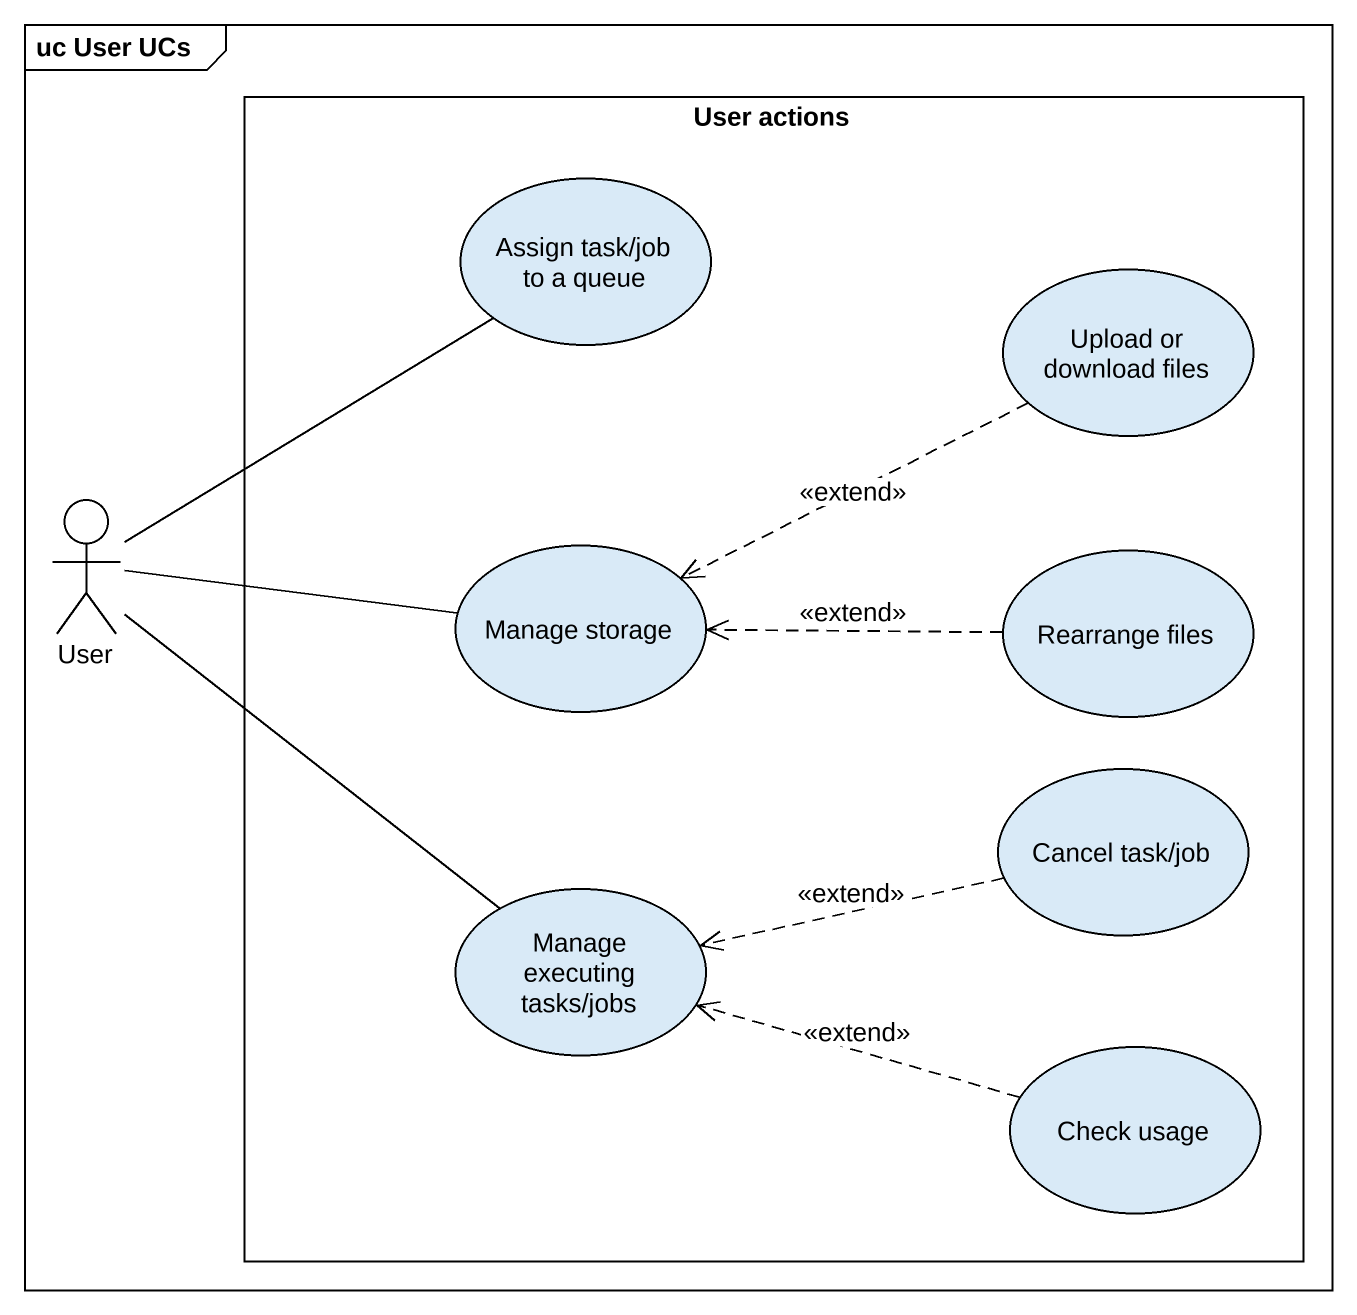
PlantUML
@startuml
mainframe uc User UCs
rectangle "User actions" as User_actions {
  usecase "Assign task/job to a queue" as Assign_task_job_to_a_queue
  usecase "Upload or download files" as Upload_or_download_files
  usecase "Manage storage" as Manage_storage
  usecase "Rearrange files" as Rearrange_files
  usecase "Cancel task/job" as Cancel_task_job
  usecase "Manage executing tasks/jobs" as Manage_executing_tasks_jobs
  usecase "Check usage" as Check_usage
}
actor User
Upload_or_download_files .left.> Manage_storage : <<extend>>
User -up- Assign_task_job_to_a_queue
User -right- Manage_storage
User -- Manage_executing_tasks_jobs
Rearrange_files .left.> Manage_storage : <<extend>>
Cancel_task_job .left.> Manage_executing_tasks_jobs : <<extend>>
Check_usage .left.> Manage_executing_tasks_jobs : <<extend>>
@enduml
